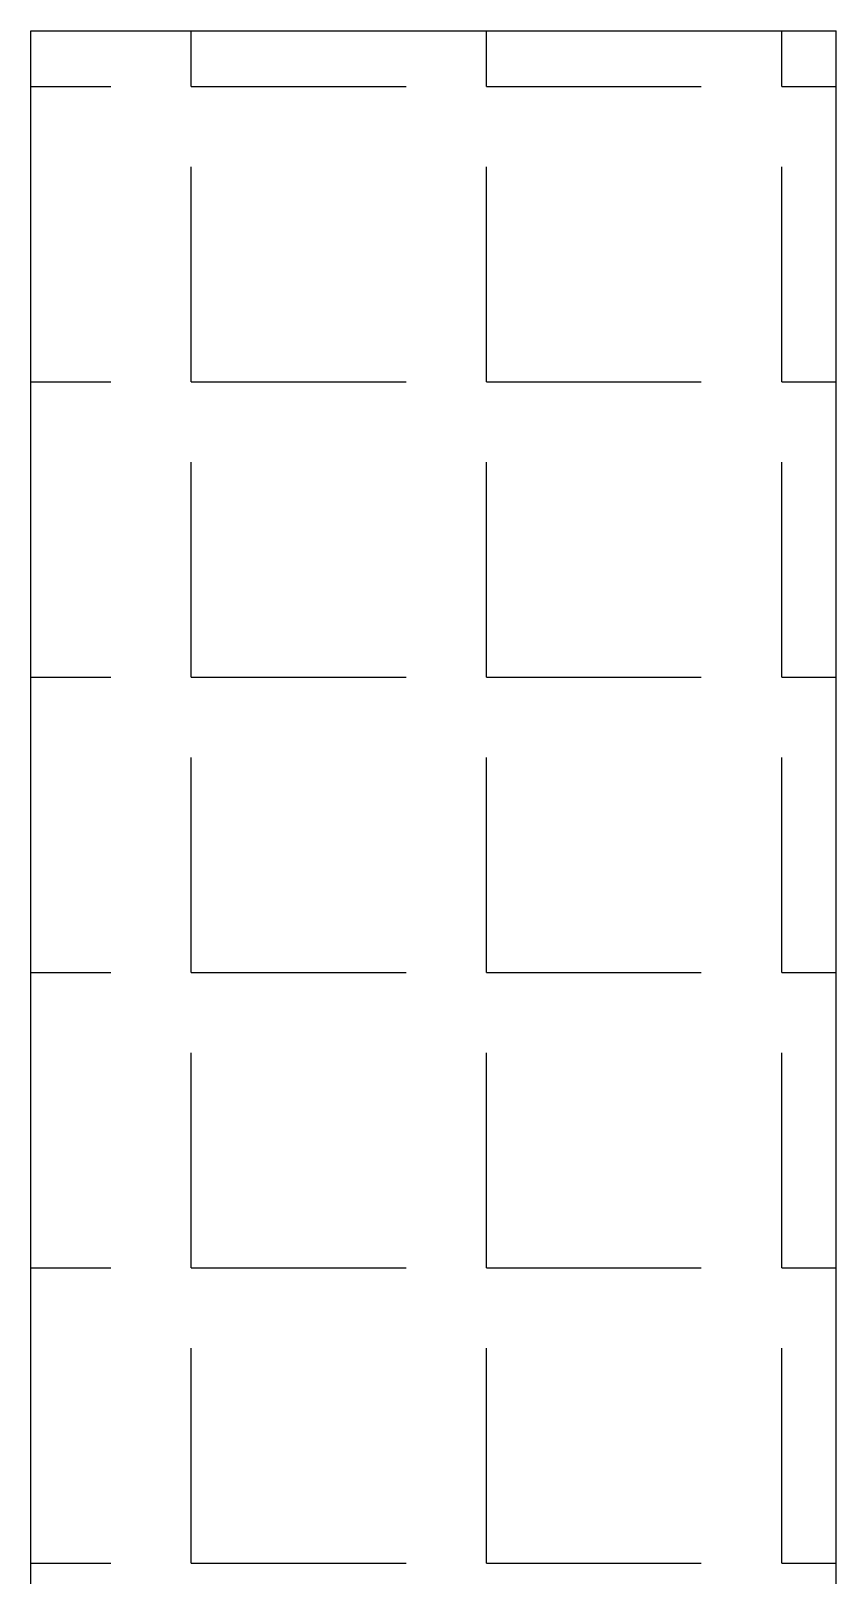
# Model space of a CAD drawing. Extents: x -5791 to -5371, y -4731 to -4434.
# Drawn here: x -5445.45 to -5430.45, y -4547.63 to -4518.87 of the extents above; entities that cross this region are included whole.
import ezdxf

# ---------------------------------------------------------------- set-up
doc = ezdxf.new("R2010")
doc.units = 0
doc.header["$LTSCALE"] = 7
doc.layers.add('HT', color=3, linetype='CONTINUOUS')

msp = doc.modelspace()

# ---------------------------------------------------------------- linework, layer by layer
at = {"layer": 'HT', "ltscale": 0.5}
for p, q in [((-5445.44556, -4670.87185), (-5445.44556, -4518.87185)), ((-5445.44556, -4518.87185), (-5430.44556, -4518.87185)), ((-5442.45757, -4519.90445), (-5442.45757, -4518.87185)), ((-5436.95757, -4519.90445), (-5436.95757, -4518.87185)), ((-5431.45757, -4519.90445), (-5431.45757, -4518.87185)), ((-5430.44556, -4677.27185), (-5430.44556, -4518.87185)), ((-5445.44556, -4519.90445), (-5443.95757, -4519.90445)), ((-5442.45757, -4519.90445), (-5438.45757, -4519.90445)), ((-5436.95757, -4519.90445), (-5432.95757, -4519.90445)), ((-5431.45757, -4519.90445), (-5430.44556, -4519.90445)), ((-5442.45757, -4525.40445), (-5442.45757, -4521.40445)), ((-5436.95757, -4525.40445), (-5436.95757, -4521.40445)), ((-5431.45757, -4525.40445), (-5431.45757, -4521.40445)), ((-5445.44556, -4525.40445), (-5443.95757, -4525.40445)), ((-5442.45757, -4525.40445), (-5438.45757, -4525.40445)), ((-5436.95757, -4525.40445), (-5432.95757, -4525.40445)), ((-5431.45757, -4525.40445), (-5430.44556, -4525.40445)), ((-5442.45757, -4530.90445), (-5442.45757, -4526.90445)), ((-5436.95757, -4530.90445), (-5436.95757, -4526.90445)), ((-5431.45757, -4530.90445), (-5431.45757, -4526.90445)), ((-5445.44556, -4530.90445), (-5443.95757, -4530.90445)), ((-5442.45757, -4530.90445), (-5438.45757, -4530.90445)), ((-5436.95757, -4530.90445), (-5432.95757, -4530.90445)), ((-5431.45757, -4530.90445), (-5430.44556, -4530.90445)), ((-5442.45757, -4536.40445), (-5442.45757, -4532.40445)), ((-5436.95757, -4536.40445), (-5436.95757, -4532.40445)), ((-5431.45757, -4536.40445), (-5431.45757, -4532.40445)), ((-5445.44556, -4536.40445), (-5443.95757, -4536.40445)), ((-5442.45757, -4536.40445), (-5438.45757, -4536.40445)), ((-5436.95757, -4536.40445), (-5432.95757, -4536.40445)), ((-5431.45757, -4536.40445), (-5430.44556, -4536.40445)), ((-5442.45757, -4541.90445), (-5442.45757, -4537.90445)), ((-5436.95757, -4541.90445), (-5436.95757, -4537.90445)), ((-5431.45757, -4541.90445), (-5431.45757, -4537.90445)), ((-5445.44556, -4541.90445), (-5443.95757, -4541.90445)), ((-5442.45757, -4541.90445), (-5438.45757, -4541.90445)), ((-5436.95757, -4541.90445), (-5432.95757, -4541.90445)), ((-5431.45757, -4541.90445), (-5430.44556, -4541.90445)), ((-5442.45757, -4547.40445), (-5442.45757, -4543.40445)), ((-5436.95757, -4547.40445), (-5436.95757, -4543.40445)), ((-5431.45757, -4547.40445), (-5431.45757, -4543.40445)), ((-5445.44556, -4547.40445), (-5443.95757, -4547.40445)), ((-5442.45757, -4547.40445), (-5438.45757, -4547.40445)), ((-5436.95757, -4547.40445), (-5432.95757, -4547.40445)), ((-5431.45757, -4547.40445), (-5430.44556, -4547.40445))]:
    msp.add_line(p, q, dxfattribs=at)

doc.saveas('drawing.dxf')
